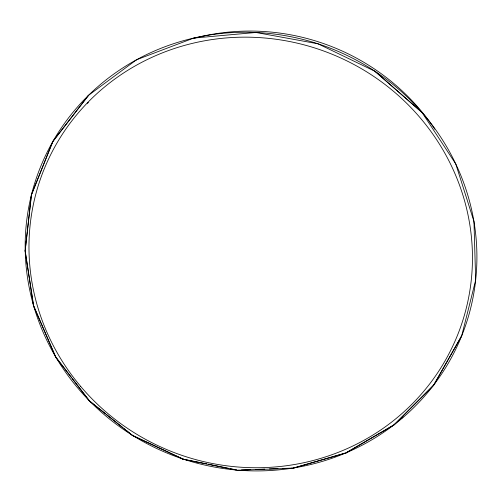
<?xml version="1.0" encoding="UTF-8"?>
<svg xmlns="http://www.w3.org/2000/svg" width="502" height="502" viewBox="0 0 502 502"><rect width="100%" height="100%" fill="white"/><g stroke="black" fill="none" stroke-linecap="round" stroke-linejoin="round"><path stroke-width="0.75" d="M31.362 194.839L32.781 189.769A226.898 218.288 20.3 0 1 84.926 98.925L90.404 93.485A226.898 218.288 20.3 0 1 134.291 61.006L141.263 57.253A226.898 218.288 20.3 0 1 250.454 32.291L258.668 32.611A226.898 218.288 20.3 0 1 315.369 42.959L323.225 45.563A226.898 218.288 20.3 0 1 418.442 108.451L423.82 114.556A226.898 218.288 20.3 0 1 454.643 161.6L458.012 168.816A226.898 218.288 20.3 0 1 476.153 275.077L475.375 282.645A226.898 218.288 20.3 0 1 462.587 333.604L459.757 340.507A226.898 218.288 20.3 0 1 397.973 421.705L392.219 426.192A226.898 218.288 20.3 0 1 348.35 451.838L345.916 453.036L292.754 468.272L237.101 470.248L183.123 459.211L132.66 435.648L89.5 401.111L55.653 357.11L33.515 305.887L25.113 250.887L31.362 194.839L52.754 141.539L88.415 95.468M292.754 468.272L345.163 453.074M25.489 248.051L27.315 231.83M27.491 230.286L31.406 195.535M31.494 194.763L52.879 141.482L88.559 95.28L136.594 59.732L193.741 38.07L255.926 32.473L317.998 43.793L374.931 71.278L421.862 112.341M237.521 470.28L242.165 470.462A226.898 218.288 20.3 0 0 341.655 454.649L345.2 453.155M475.614 280.336L461.671 335.92L433.665 385.078L394.158 424.717L345.909 452.86M31.306 195.498L30.929 196.96A226.898 218.288 20.3 0 0 25.169 248.12L25.364 255.449A226.898 218.288 20.3 0 0 53.231 352.611L56.883 358.886A226.898 218.288 20.3 0 0 87.743 399.084L92.851 404.236A226.898 218.288 20.3 0 0 178.411 457.429L182.728 459.079M183.123 459.211L206.742 463.854M345.916 453.036L394.001 424.987L433.703 385.235L461.721 335.719M132.66 435.648L126.661 430.616M88.471 102.565L87.285 103.286M33.515 305.887L32.574 298.803M25.1 250.467L32.335 297.253M136.82 59.644L136.418 59.864M241.449 469.96L250.78 469.621M255.449 469.452L264.78 469.113M269.448 468.943L278.001 468.63M282.664 468.46L292.001 468.121M236.404 470.01L234.936 469.897A226.898 218.288 20.3 0 1 185.288 459.744L183.186 459.035M208.261 464.162L228.78 468.36M230.305 468.673L236.386 469.916M132.741 435.479L182.985 458.997M105.401 413.598L89.431 400.816L72.301 378.508M106.612 414.57L123.015 427.698M124.232 428.67L125.45 429.643M71.353 377.278L55.64 356.809L33.634 305.768M374.931 71.278L422.05 112.504L455.791 163.997L473.97 221.482L475.664 280.129M403.024 416.773A1.845 0.646 -45.2 0 1 402.811 417.124M402.529 417.488A1.845 0.646 -45.2 0 1 400.86 418.681M193.326 38.478A216.663 209.177 20.3 0 1 434.782 129.171M80.609 386.333A222.75 214.254 20.3 0 0 458.96 331.515A222.75 214.254 20.3 0 0 212.578 39.495A222.75 214.254 20.3 0 0 80.609 386.333"/></g></svg>
